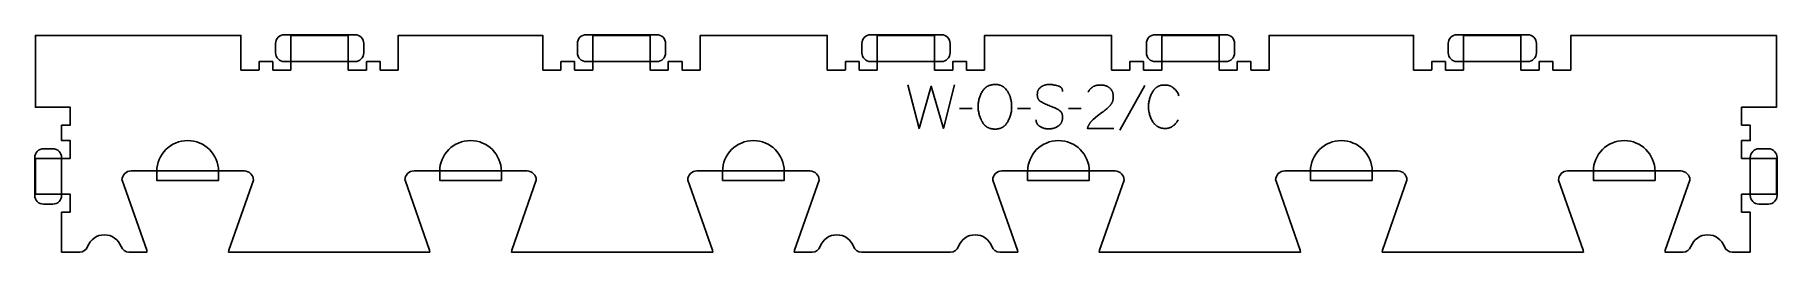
# Model space of a CAD drawing. Extents: x -600 to 600, y -80 to 70.
import ezdxf

# ---------------------------------------------------------------- set-up
doc = ezdxf.new("R2010")
doc.units = 0
for name, color, linetype in [('1_ANYTOOL_1MMDEEP_LABELS_S', 2, 'CONTINUOUS'), ('4_ANYTOOL_CUTTHROUGH_OUTSI', 5, 'CONTINUOUS'), ('5_ANYTOOL_HALF_MILL_9MM_IN', 3, 'CONTINUOUS')]:
    doc.layers.add(name, color=color, linetype=linetype)

msp = doc.modelspace()

# ---------------------------------------------------------------- linework, layer by layer
at = {"layer": '1_ANYTOOL_1MMDEEP_LABELS_S'}
for p, q in [((164.5, 34.8), (147.3, 4)), ((45.6, 19.1), (36.9, 19.1)), ((85.7, 19.1), (76.9, 19.1)), ((120.7, 19.1), (111.9, 19.1))]:
    msp.add_line(p, q, dxfattribs=at)
for points in [[(1.3, 35.3), (9, 5.3), (17.4, 34.4), (25.9, 5.3), (33.4, 35.3)], [(107.9, 30.7), (107.9, 30.9), (107.9, 30.9), (107.9, 31), (107.9, 31.1), (107.9, 31.2), (107.9, 31.3), (107.9, 31.4), (107.8, 31.5), (107.8, 31.6), (107.8, 31.6), (107.8, 31.7), (107.8, 31.8), (107.8, 31.9), (107.7, 32), (107.7, 32.1), (107.7, 32.1), (107.7, 32.2), (107.6, 32.3), (107.6, 32.4), (107.6, 32.4), (107.5, 32.5), (107.5, 32.6), (107.5, 32.7), (107.4, 32.7), (107.4, 32.8), (107.3, 32.9), (107.3, 32.9), (107.2, 33), (107.2, 33.1), (107.1, 33.1), (107.1, 33.2), (107, 33.2), (107, 33.3), (106.9, 33.4), (106.9, 33.4), (106.8, 33.5), (106.8, 33.5), (106.7, 33.6), (106.6, 33.6), (106.6, 33.7), (106.5, 33.8), (106.4, 33.8), (106.4, 33.9), (106.3, 33.9), (106.2, 34), (106.1, 34), (106.1, 34), (106, 34.1), (105.9, 34.1), (105.8, 34.2), (105.7, 34.2), (105.6, 34.3), (105.4, 34.4), (105.2, 34.5), (105, 34.5), (104.8, 34.6), (104.6, 34.7), (103.8, 34.9), (103, 35.1), (102.2, 35.2), (101.5, 35.4), (101.1, 35.4), (100.7, 35.5), (100.3, 35.5), (100, 35.5), (99.6, 35.6), (99.2, 35.6), (98.9, 35.6), (98.5, 35.6), (98.3, 35.6), (98.1, 35.6), (97.9, 35.6), (97.8, 35.6), (97.6, 35.5), (97.4, 35.5), (97.2, 35.5), (97, 35.5), (96.8, 35.4), (96.6, 35.4), (96.5, 35.4), (96.3, 35.3), (96.1, 35.3), (95.9, 35.2), (95.7, 35.2), (95.6, 35.1), (95.4, 35.1), (95.2, 35), (95, 34.9), (94.9, 34.9), (94.7, 34.8), (94.5, 34.7), (94.4, 34.6), (94.2, 34.6), (94, 34.5), (93.9, 34.4), (93.7, 34.3), (93.5, 34.2), (93.4, 34.1), (93.2, 34), (93.1, 33.9), (92.9, 33.8), (92.8, 33.6), (92.6, 33.5), (92.5, 33.4), (92.3, 33.3), (92.2, 33.1), (92.1, 33), (91.9, 32.9), (91.8, 32.8), (91.7, 32.6), (91.6, 32.5), (91.5, 32.3), (91.4, 32.2), (91.3, 32), (91.2, 31.9), (91.1, 31.7), (91, 31.6), (91, 31.4), (90.9, 31.2), (90.8, 31.1), (90.8, 30.9), (90.7, 30.7), (90.7, 30.5), (90.6, 30.3), (90.6, 30.2), (90.5, 30), (90.5, 29.8), (90.5, 29.6), (90.5, 29.4), (90.5, 29.2), (90.4, 29), (90.4, 28.8), (90.4, 28.6), (90.4, 28.3), (90.4, 28.1), (90.5, 27.9), (90.5, 27.7), (90.5, 27.5), (90.5, 27.3), (90.6, 27.1), (90.6, 26.9), (90.7, 26.8), (90.7, 26.6), (90.8, 26.4), (90.8, 26.2), (90.9, 26.1), (90.9, 26.1), (90.9, 26), (91, 25.9), (91, 25.8), (91, 25.7), (91.1, 25.6), (91.1, 25.6), (91.2, 25.5), (91.2, 25.4), (91.3, 25.3), (91.3, 25.3), (91.4, 25.2), (91.4, 25.1), (91.5, 25), (91.5, 25), (91.6, 24.9), (91.6, 24.8), (91.7, 24.8), (91.8, 24.7), (91.8, 24.6), (91.9, 24.5), (92, 24.5), (92, 24.4), (92.2, 24.3), (92.3, 24.2), (92.4, 24), (92.6, 23.9), (92.8, 23.8), (92.9, 23.7), (93.1, 23.6), (93.3, 23.5), (94, 23.1), (94.7, 22.7), (95.5, 22.4), (96.2, 22), (97, 21.7), (97.8, 21.3), (98.6, 21), (99.4, 20.7), (100.3, 20.4), (101.1, 20), (101.8, 19.7), (102.6, 19.4), (103.4, 19), (104.1, 18.6), (104.8, 18.2), (105.5, 17.8), (105.6, 17.7), (105.8, 17.5), (106, 17.4), (106, 17.4), (106.1, 17.3), (106.2, 17.2), (106.2, 17.2), (106.3, 17.1), (106.4, 17.1), (106.4, 17), (106.5, 16.9), (106.6, 16.9), (106.6, 16.8), (106.7, 16.7), (106.8, 16.6), (106.8, 16.6), (106.9, 16.5), (106.9, 16.4), (107, 16.3), (107, 16.3), (107.1, 16.2), (107.1, 16.1), (107.2, 16), (107.2, 16), (107.3, 15.9), (107.3, 15.8), (107.3, 15.7), (107.4, 15.6), (107.4, 15.5), (107.5, 15.5), (107.5, 15.4), (107.5, 15.3), (107.6, 15.2), (107.6, 15.1), (107.6, 15), (107.6, 14.9), (107.7, 14.8), (107.7, 14.6), (107.8, 14.5), (107.8, 14.3), (107.8, 14.1), (107.9, 13.9), (107.9, 13.6), (107.9, 13.4), (107.9, 13.2), (107.9, 13), (107.9, 12.8), (107.9, 12.6), (107.9, 12.3), (107.9, 12.1), (107.8, 11.9), (107.8, 11.6), (107.8, 11.4), (107.7, 11.2), (107.7, 11), (107.6, 10.8), (107.6, 10.6), (107.5, 10.4), (107.4, 10.2), (107.4, 10), (107.3, 9.8), (107.2, 9.6), (107.1, 9.4), (107, 9.2), (106.9, 9.1), (106.8, 8.9), (106.7, 8.7), (106.6, 8.6), (106.5, 8.4), (106.4, 8.2), (106.2, 8.1), (106.1, 7.9), (106, 7.8), (105.8, 7.6), (105.7, 7.5), (105.5, 7.4), (105.4, 7.2), (105.2, 7.1), (105, 7), (104.9, 6.9), (104.7, 6.8), (104.3, 6.5), (104, 6.3), (103.6, 6.1), (103.2, 6), (102.9, 5.8), (102.5, 5.6), (102.1, 5.5), (101.9, 5.4), (101.7, 5.4), (101.5, 5.3), (101.3, 5.3), (101.1, 5.2), (100.9, 5.2), (100.7, 5.1), (100.5, 5.1), (100.1, 5), (99.7, 5), (99.3, 4.9), (98.9, 4.9), (98.5, 4.9), (98.1, 4.9), (97.7, 4.9), (97.3, 4.9), (96.9, 5), (96.5, 5), (96.1, 5.1), (95.7, 5.2), (95.3, 5.3), (94.9, 5.4), (94.6, 5.5), (94.2, 5.6), (93.8, 5.8), (93.5, 5.9), (93.1, 6.1), (92.8, 6.3), (92.4, 6.5), (92.3, 6.6), (92.1, 6.7), (92, 6.8), (91.8, 6.9), (91.7, 7), (91.5, 7.1), (91.4, 7.2), (91.2, 7.3), (91.1, 7.5), (91, 7.6), (90.9, 7.7), (90.8, 7.9), (90.7, 7.9), (90.7, 8), (90.6, 8.1), (90.6, 8.1), (90.5, 8.2), (90.5, 8.3), (90.4, 8.3), (90.4, 8.4), (90.3, 8.5), (90.3, 8.6), (90.3, 8.6), (90.2, 8.7), (90.2, 8.8), (90.2, 8.9), (90.1, 8.9), (90.1, 9), (90.1, 9.1), (90, 9.2), (90, 9.3), (90, 9.3), (89.9, 9.5), (89.9, 9.7), (89.8, 9.8), (89.8, 10), (89.8, 10.2), (89.7, 10.4), (89.7, 10.6), (89.7, 10.7), (89.7, 10.9), (89.7, 11.1)], [(143.3, 5.3), (125, 5.3), (125.2, 5.8), (125.3, 6.2), (125.4, 6.5), (125.5, 6.7), (125.6, 6.9), (125.7, 7.1), (125.8, 7.3), (125.9, 7.5), (126, 7.7), (126.1, 7.9), (126.2, 8.1), (126.3, 8.3), (126.5, 8.5), (126.6, 8.7), (126.7, 8.9), (126.8, 9.1), (127, 9.3), (127.1, 9.5), (127.3, 9.6), (127.4, 9.8), (127.5, 10), (127.7, 10.2), (127.9, 10.3), (128, 10.5), (128.2, 10.7), (128.3, 10.8), (128.5, 11), (128.7, 11.2), (128.9, 11.3), (129, 11.5), (132, 13.9), (135, 16.2), (135.8, 16.7), (136.5, 17.3), (137.3, 17.9), (137.9, 18.5), (138.6, 19.1), (139.3, 19.7), (139.9, 20.3), (140.5, 20.9), (140.6, 21), (140.8, 21.2), (140.9, 21.4), (141, 21.5), (141.2, 21.7), (141.3, 21.9), (141.4, 22), (141.5, 22.2), (141.6, 22.4), (141.7, 22.6), (141.8, 22.7), (141.9, 22.9), (142, 23.1), (142.1, 23.3), (142.2, 23.5), (142.3, 23.7), (142.3, 23.9), (142.4, 24.1), (142.5, 24.3), (142.5, 24.5), (142.6, 24.7), (142.6, 24.9), (142.7, 25.1), (142.7, 25.3), (142.7, 25.5), (142.8, 25.7), (142.8, 25.9), (142.8, 26.1), (142.8, 26.3), (142.8, 26.6), (142.8, 26.8), (142.8, 27), (142.8, 27.3), (142.8, 27.5), (142.8, 27.8), (142.8, 28), (142.8, 28.2), (142.8, 28.5), (142.7, 28.7), (142.7, 28.9), (142.6, 29.1), (142.6, 29.4), (142.5, 29.6), (142.5, 29.8), (142.4, 30), (142.4, 30.2), (142.3, 30.4), (142.2, 30.6), (142.1, 30.8), (142, 30.9), (142, 31.1), (141.9, 31.3), (141.8, 31.5), (141.6, 31.6), (141.5, 31.8), (141.4, 32), (141.3, 32.1), (141.2, 32.3), (141, 32.4), (140.9, 32.6), (140.8, 32.7), (140.6, 32.9), (140.5, 33), (140.3, 33.2), (140.2, 33.3), (140, 33.4), (139.8, 33.5), (139.7, 33.6), (139.5, 33.8), (139.3, 33.9), (139.1, 34), (139, 34.1), (138.8, 34.2), (138.6, 34.3), (138.4, 34.3), (138.2, 34.4), (138, 34.5), (137.8, 34.6), (137.7, 34.7), (137.5, 34.7), (137.3, 34.8), (137, 34.8), (136.8, 34.9), (136.6, 35), (136.4, 35), (136.2, 35), (136, 35.1), (135.8, 35.1), (135.6, 35.2), (135.3, 35.2), (135.1, 35.2), (134.9, 35.2), (134.6, 35.2), (134.4, 35.2), (133.9, 35.3), (133.6, 35.2), (133.2, 35.2), (132.8, 35.2), (132.5, 35.2), (132.2, 35.1), (131.8, 35.1), (131.5, 35), (131.2, 34.9), (130.9, 34.8), (130.7, 34.8), (130.6, 34.8), (130.4, 34.7), (130.3, 34.6), (130.1, 34.6), (130, 34.5), (129.8, 34.5), (129.7, 34.4), (129.5, 34.3), (129.4, 34.3), (129.3, 34.2), (129.1, 34.1), (129, 34.1), (128.8, 34), (128.7, 33.9), (128.6, 33.8), (128.5, 33.7), (128.3, 33.6), (128.2, 33.5), (128.1, 33.5), (128, 33.4), (127.8, 33.3), (127.7, 33.2), (127.6, 33.1), (127.5, 32.9), (127.4, 32.8), (127.3, 32.7), (127.2, 32.6), (127, 32.5), (126.9, 32.4), (126.8, 32.3), (126.7, 32.1), (126.5, 31.9), (126.3, 31.6), (126.1, 31.3), (126, 31.1), (125.8, 30.8), (125.6, 30.5), (125.4, 30.2)]]:
    msp.add_lwpolyline(points, dxfattribs=at)
msp.add_lwpolyline([(61.7, 35.6), (62.1, 35.6), (62.5, 35.6), (62.8, 35.5), (63, 35.5), (63.2, 35.5), (63.3, 35.5), (63.5, 35.4), (63.7, 35.4), (63.8, 35.4), (64, 35.3), (64.2, 35.3), (64.3, 35.3), (64.5, 35.2), (64.6, 35.2), (64.8, 35.1), (65, 35.1), (65.1, 35), (65.3, 34.9), (65.4, 34.9), (65.6, 34.8), (65.7, 34.7), (65.9, 34.7), (66, 34.6), (66.1, 34.5), (66.3, 34.4), (66.4, 34.4), (66.5, 34.3), (66.7, 34.2), (67.1, 33.9), (67.3, 33.7), (67.6, 33.5), (67.8, 33.3), (68.1, 33.1), (68.3, 32.9), (68.5, 32.7), (68.7, 32.4), (68.9, 32.2), (69.1, 32), (69.3, 31.7), (69.5, 31.4), (69.7, 31.2), (69.9, 30.9), (70.1, 30.6), (70.4, 30.1), (70.6, 29.8), (70.7, 29.5), (70.9, 29.2), (71, 28.9), (71.2, 28.6), (71.3, 28.3), (71.4, 28), (71.5, 27.7), (71.7, 27.3), (71.8, 27), (71.9, 26.7), (72, 26.4), (72.1, 26), (72.1, 25.7), (72.4, 24.7), (72.5, 24), (72.6, 23.3), (72.7, 22.7), (72.8, 22), (72.8, 21.4), (72.8, 20.7), (72.9, 20.1), (72.8, 19.4), (72.8, 18.8), (72.8, 18.2), (72.7, 17.5), (72.6, 16.9), (72.5, 16.3), (72.3, 15.6), (72.2, 15), (72, 14.3), (71.8, 13.7), (71.5, 13.1), (71.3, 12.4), (71, 11.8), (70.7, 11.2), (70.4, 10.5), (70.1, 9.9), (69.9, 9.6), (69.7, 9.3), (69.5, 9), (69.3, 8.7), (69.1, 8.4), (68.9, 8.1), (68.7, 7.9), (68.5, 7.6), (68.4, 7.5), (68.3, 7.4), (68.2, 7.3), (68, 7.2), (67.9, 7.1), (67.8, 7), (67.7, 6.9), (67.6, 6.8), (67.4, 6.7), (67.3, 6.6), (67.2, 6.5), (67.1, 6.4), (66.9, 6.3), (66.8, 6.2), (66.7, 6.1), (66.5, 6.1), (66.4, 6), (66.2, 5.9), (66.1, 5.8), (66, 5.8), (65.8, 5.7), (65.7, 5.6), (65.5, 5.6), (65.4, 5.5), (65.2, 5.4), (65.1, 5.4), (64.9, 5.3), (64.8, 5.3), (64.5, 5.2), (64.1, 5.1), (63.8, 5), (63.5, 5), (63.2, 4.9), (62.8, 4.9), (62.5, 4.8), (62.1, 4.8), (61.7, 4.8), (61.4, 4.8), (61, 4.8), (60.6, 4.8), (60.2, 4.8), (59.9, 4.9), (59.5, 4.9), (59.2, 5), (58.8, 5), (58.5, 5.1), (58.2, 5.2), (57.8, 5.3), (57.7, 5.3), (57.5, 5.4), (57.4, 5.4), (57.2, 5.5), (57.1, 5.6), (56.9, 5.6), (56.8, 5.7), (56.6, 5.8), (56.5, 5.8), (56.3, 5.9), (56.2, 6), (56, 6.1), (55.9, 6.2), (55.8, 6.2), (55.6, 6.3), (55.5, 6.4), (55.4, 6.5), (55.2, 6.6), (55.1, 6.7), (55, 6.8), (54.9, 6.9), (54.7, 7), (54.6, 7.1), (54.5, 7.2), (54.4, 7.3), (54.2, 7.5), (54.1, 7.6), (54, 7.7), (53.9, 7.8), (53.8, 7.9), (53.6, 8.2), (53.4, 8.5), (53.2, 8.7), (53, 9), (52.8, 9.3), (52.6, 9.6), (52.4, 10), (52.1, 10.6), (51.8, 11.3), (51.5, 11.9), (51.2, 12.6), (51, 13.2), (50.7, 13.9), (50.5, 14.5), (50.4, 15.2), (50.2, 15.8), (50.1, 16.5), (49.9, 17.1), (49.8, 17.8), (49.8, 18.4), (49.7, 19.1), (49.7, 19.7), (49.7, 20.4), (49.7, 21.1), (49.7, 21.8), (49.8, 22.4), (49.9, 23.1), (50, 23.8), (50.1, 24.4), (50.2, 25.1), (50.4, 25.8), (50.6, 26.4), (50.8, 27), (51, 27.7), (51.3, 28.3), (51.6, 28.9), (51.9, 29.5), (52.2, 30.1), (52.5, 30.8), (52.7, 31), (52.9, 31.3), (53.1, 31.6), (53.3, 31.9), (53.5, 32.1), (53.8, 32.4), (54, 32.6), (54.2, 32.9), (54.3, 33), (54.4, 33.1), (54.6, 33.2), (54.7, 33.3), (54.8, 33.4), (54.9, 33.5), (55.1, 33.6), (55.2, 33.7), (55.3, 33.8), (55.5, 33.9), (55.6, 34), (55.7, 34.1), (55.9, 34.1), (56, 34.2), (56.2, 34.3), (56.3, 34.4), (56.4, 34.5), (56.6, 34.5), (56.9, 34.7), (57.2, 34.8), (57.5, 34.9), (57.8, 35), (58.1, 35.1), (58.5, 35.2), (58.8, 35.3), (59.1, 35.4), (59.5, 35.4), (59.8, 35.5), (60.2, 35.5), (60.6, 35.6), (60.9, 35.6), (61.3, 35.6)], close=True, dxfattribs=at)
msp.add_lwpolyline([(188.1, 27.8, 0.131103), (184.4, 33.1), (184.2, 33.2), (184.1, 33.4), (183.9, 33.5), (183.7, 33.6), (183.6, 33.7), (183.4, 33.8), (183.2, 33.9), (183.1, 34), (182.9, 34.1), (182.7, 34.2), (182.5, 34.3), (182.4, 34.4), (182.2, 34.5), (182, 34.6), (181.8, 34.6), (181.6, 34.7), (181.4, 34.8), (181.2, 34.8), (181, 34.9), (180.8, 34.9), (180.6, 35), (180.4, 35), (180.2, 35.1), (180, 35.1), (179.8, 35.1), (179.6, 35.2), (179.4, 35.2), (179.2, 35.2), (179, 35.2), (178.7, 35.2), (178.5, 35.2), (178.3, 35.3), (177.9, 35.2), (177.6, 35.2), (177.3, 35.2), (176.9, 35.2), (176.6, 35.1), (176.3, 35.1), (176, 35), (175.7, 35), (175.4, 34.9), (175.1, 34.8), (174.8, 34.7), (174.5, 34.6), (174.2, 34.5), (174.1, 34.4), (174, 34.3), (173.8, 34.3), (173.7, 34.2), (173.6, 34.1), (173.4, 34.1), (173.3, 34), (173.2, 33.9), (173, 33.8), (172.9, 33.8), (172.8, 33.7), (172.7, 33.6), (172.4, 33.4), (172.2, 33.2), (172, 33), (171.7, 32.8), (171.5, 32.6), (171.3, 32.4), (171.1, 32.1), (170.9, 31.9), (170.7, 31.6), (170.5, 31.4), (170.3, 31.1), (170.1, 30.8), (169.9, 30.5), (169.6, 29.9), (169.3, 29.4), (169, 28.8), (168.7, 28.1), (168.5, 27.5), (168.2, 26.9), (168, 26.3), (167.8, 25.6), (167.7, 25), (167.5, 24.3), (167.4, 23.7), (167.3, 23), (167.2, 22.3), (167.2, 21.6), (167.2, 20.9), (167.1, 20.3), (167.2, 19.6), (167.2, 18.9), (167.2, 18.2), (167.3, 17.5), (167.4, 16.8), (167.5, 16.2), (167.7, 15.5), (167.8, 14.9), (168, 14.2), (168.2, 13.6), (168.5, 13), (168.7, 12.3), (169, 11.7), (169.3, 11.1), (169.6, 10.5), (170, 9.9), (170.2, 9.6), (170.3, 9.4), (170.5, 9.1), (170.7, 8.8), (170.9, 8.6), (171.2, 8.3), (171.4, 8.1), (171.6, 7.9), (171.8, 7.7), (172.1, 7.5), (172.3, 7.3), (172.5, 7.1), (172.7, 7), (172.8, 6.9), (172.9, 6.8), (173, 6.7), (173.2, 6.6), (173.3, 6.6), (173.4, 6.5), (173.6, 6.4), (173.8, 6.3), (174.1, 6.1), (174.4, 6), (174.7, 5.9), (175, 5.8), (175.3, 5.7), (175.6, 5.6), (175.9, 5.5), (176.2, 5.5), (176.6, 5.4), (176.9, 5.4), (177.2, 5.3), (177.6, 5.3), (177.9, 5.3), (178.3, 5.3), (178.6, 5.3), (179, 5.3), (179.4, 5.3), (179.6, 5.3), (179.8, 5.3), (179.9, 5.3), (180.1, 5.4), (180.3, 5.4), (180.5, 5.4), (180.6, 5.4), (180.8, 5.5), (181, 5.5), (181.1, 5.6), (181.3, 5.6), (181.5, 5.7), (181.6, 5.7), (181.8, 5.8), (182, 5.8), (182.1, 5.9), (182.3, 6), (182.4, 6), (182.6, 6.1), (182.7, 6.2), (182.9, 6.2), (183, 6.3), (183.2, 6.4), (183.3, 6.5), (183.4, 6.6), (183.6, 6.7), (183.7, 6.8), (183.9, 6.9), (184.1, 7.1), (184.4, 7.3), (184.6, 7.5), (184.9, 7.8), (185.1, 8), (185.4, 8.2), (185.6, 8.5), (185.8, 8.7), (186.1, 9), (186.3, 9.3), (186.5, 9.6), (186.7, 9.9), (186.9, 10.1), (187.1, 10.5), (187.3, 10.8), (187.5, 11.1)], format="xyb", dxfattribs=at)
at = {"layer": '4_ANYTOOL_CUTTHROUGH_OUTSI'}
msp.add_lwpolyline([(30.7, -80.1), (-30.7, -80.1, -0.317837), (-36.1, -76.3, 0.707107), (-59.2, -76.3, -0.317837), (-64.6, -80.1), (-77, -80.1), (-76.8, -78.8), (-59.9, -30.5), (-59.9, -30.4, 0.414214), (-66.1, -24.1), (-144.1, -24.1, 0.414214), (-150.4, -30.4), (-150.3, -30.5), (-133.4, -78.8), (-133.2, -80.1), (-271.9, -80.1), (-271.7, -78.8), (-254.8, -30.5), (-254.8, -30.4, 0.414214), (-261, -24.1), (-339, -24.1, 0.414214), (-345.3, -30.4), (-345.2, -30.5), (-328.3, -78.8), (-328.1, -80.1), (-466.8, -80.1), (-466.6, -78.8), (-449.7, -30.5), (-449.7, -30.4, 0.414214), (-455.9, -24.1), (-533.9, -24.1, 0.414214), (-540.2, -30.4), (-540.1, -30.5), (-523.2, -78.8), (-523, -80.1), (-535.4, -80.1, -0.317837), (-540.8, -76.3, 0.707107), (-563.9, -76.3, -0.317837), (-569.3, -80.1), (-581.8, -80.1), (-581.8, -52.6), (-576, -52.6, 0.414214), (-575.8, -52.4), (-575.8, -40.4, 0.414214), (-576, -40.1), (-599.8, -40.1), (-599.8, -15.6), (-576, -15.6, 0.414214), (-575.8, -15.4), (-575.8, -3.4, 0.414214), (-576, -3.1), (-581.8, -3.1), (-581.8, 7.4), (-576, 7.4, 0.414214), (-575.8, 7.6), (-575.8, 19.6, 0.414214), (-576, 19.9), (-599.8, 19.9), (-599.8, 69.4), (-458.3, 69.4), (-458.3, 45.6, 0.414214), (-458, 45.4), (-446, 45.4, 0.414214), (-445.8, 45.6), (-445.8, 51.4), (-436.3, 51.4), (-436.3, 45.6, 0.414214), (-436, 45.4), (-424, 45.4, 0.414214), (-423.8, 45.6), (-423.8, 69.4), (-384.3, 69.4), (-384.3, 45.6, 0.414214), (-384, 45.4), (-372, 45.4, 0.414214), (-371.8, 45.6), (-371.8, 51.4), (-362.3, 51.4), (-362.3, 45.6, 0.414214), (-362, 45.4), (-350, 45.4, 0.414214), (-349.8, 45.6), (-349.8, 69.4), (-250.3, 69.4), (-250.3, 45.6, 0.414214), (-250, 45.4), (-238, 45.4, 0.414214), (-237.8, 45.6), (-237.8, 51.4), (-228.3, 51.4), (-228.3, 45.6, 0.414214), (-228, 45.4), (-216, 45.4, 0.414214), (-215.8, 45.6), (-215.8, 69.4), (-176.3, 69.4), (-176.3, 45.6, 0.414214), (-176, 45.4), (-164, 45.4, 0.414214), (-163.8, 45.6), (-163.8, 51.4), (-154.3, 51.4), (-154.3, 45.6, 0.414214), (-154, 45.4), (-142, 45.4, 0.414214), (-141.8, 45.6), (-141.8, 69.4), (-54.3, 69.4), (-54.3, 45.6, 0.414214), (-54, 45.4), (-42, 45.4, 0.414214), (-41.8, 45.6), (-41.8, 51.4), (-32.3, 51.4), (-32.3, 45.6, 0.414214), (-32, 45.4), (-20, 45.4, 0.414214), (-19.8, 45.6), (-19.8, 69.4), (19.7, 69.4), (19.7, 45.6, 0.414214), (20, 45.4), (32, 45.4, 0.414214), (32.2, 45.6), (32.2, 51.4), (41.7, 51.4), (41.7, 45.6, 0.414214), (42, 45.4), (54, 45.4, 0.414214), (54.2, 45.6), (54.2, 69.4), (141.7, 69.4), (141.7, 45.6, 0.414214), (142, 45.4), (154, 45.4, 0.414214), (154.2, 45.6), (154.2, 51.4), (163.7, 51.4), (163.7, 45.6, 0.414214), (164, 45.4), (176, 45.4, 0.414214), (176.2, 45.6), (176.2, 69.4), (215.7, 69.4), (215.7, 45.6, 0.414214), (216, 45.4), (228, 45.4, 0.414214), (228.2, 45.6), (228.2, 51.4), (237.7, 51.4), (237.7, 45.6, 0.414214), (238, 45.4), (250, 45.4, 0.414214), (250.2, 45.6), (250.2, 69.4), (349.7, 69.4), (349.7, 45.6, 0.414214), (350, 45.4), (362, 45.4, 0.414214), (362.2, 45.6), (362.2, 51.4), (371.7, 51.4), (371.7, 45.6, 0.414214), (372, 45.4), (384, 45.4, 0.414214), (384.2, 45.6), (384.2, 69.4), (423.7, 69.4), (423.7, 45.6, 0.414214), (424, 45.4), (436, 45.4, 0.414214), (436.2, 45.6), (436.2, 51.4), (445.7, 51.4), (445.7, 45.6, 0.414214), (446, 45.4), (458, 45.4, 0.414214), (458.2, 45.6), (458.2, 69.4), (599.7, 69.4), (599.7, 19.9), (576, 19.9, 0.414214), (575.7, 19.6), (575.7, 7.6, 0.414214), (576, 7.4), (581.7, 7.4), (581.7, -3.1), (576, -3.1, 0.414214), (575.7, -3.4), (575.7, -15.4, 0.414214), (576, -15.6), (599.7, -15.6), (599.7, -40.1), (576, -40.1, 0.414214), (575.7, -40.4), (575.7, -52.4, 0.414214), (576, -52.6), (581.7, -52.6), (581.7, -80.1), (569.3, -80.1, -0.317837), (563.9, -76.3, 0.707107), (540.8, -76.3, -0.317837), (535.4, -80.1), (523, -80.1), (523.2, -78.8), (540.1, -30.5), (540.1, -30.4, 0.414214), (533.9, -24.1), (455.9, -24.1, 0.414214), (449.6, -30.4), (449.7, -30.5), (466.6, -78.8), (466.8, -80.1), (328.1, -80.1), (328.3, -78.8), (345.2, -30.5), (345.2, -30.4, 0.414214), (339, -24.1), (261, -24.1, 0.414214), (254.7, -30.4), (254.8, -30.5), (271.7, -78.8), (271.9, -80.1), (133.2, -80.1), (133.4, -78.8), (150.3, -30.5), (150.3, -30.4, 0.414214), (144.1, -24.1), (66.1, -24.1, 0.414214), (59.8, -30.4), (59.9, -30.5), (76.8, -78.8), (77, -80.1), (64.6, -80.1, -0.317837), (59.2, -76.3, 0.707107), (36.1, -76.3, -0.317837)], format="xyb", close=True, dxfattribs=at)
at = {"layer": '5_ANYTOOL_HALF_MILL_9MM_IN'}
for points in [[(-428.4, 69.9, 0.414214), (-434.4, 63.9), (-434.4, 57.4, 0.414214), (-428.4, 51.4), (-379.6, 51.4, 0.414214), (-373.6, 57.4), (-373.6, 63.9, 0.414214), (-379.6, 69.9)], [(-220.4, 69.9, 0.414214), (-226.4, 63.9), (-226.4, 57.4, 0.414214), (-220.4, 51.4), (-171.6, 51.4, 0.414214), (-165.6, 57.4), (-165.6, 63.9, 0.414214), (-171.6, 69.9)], [(-24.4, 69.9, 0.414214), (-30.4, 63.9), (-30.4, 57.4, 0.414214), (-24.4, 51.4), (24.4, 51.4, 0.414214), (30.4, 57.4), (30.4, 63.9, 0.414214), (24.4, 69.9)], [(171.6, 69.9, 0.414214), (165.6, 63.9), (165.6, 57.4, 0.414214), (171.6, 51.4), (220.4, 51.4, 0.414214), (226.4, 57.4), (226.4, 63.9, 0.414214), (220.4, 69.9)], [(379.6, 69.9, 0.414214), (373.6, 63.9), (373.6, 57.4, 0.414214), (379.6, 51.4), (428.4, 51.4, 0.414214), (434.4, 57.4), (434.4, 63.9, 0.414214), (428.4, 69.9)], [(-594.3, -8.8, 0.414214), (-600.3, -14.8), (-600.3, -41, 0.414214), (-594.3, -47), (-587.8, -47, 0.414214), (-581.8, -41), (-581.8, -14.8, 0.414214), (-587.8, -8.8)], [(-473.7, -24.4, 1), (-516.2, -24.4), (-516.2, -30.6), (-473.7, -30.6)], [(-278.8, -24.4, 1), (-321.3, -24.4), (-321.3, -30.6), (-278.8, -30.6)], [(-83.9, -24.4, 1), (-126.4, -24.4), (-126.4, -30.6), (-83.9, -30.6)], [(126.3, -24.4, 1), (83.8, -24.4), (83.8, -30.6), (126.3, -30.6)], [(321.2, -24.4, 1), (278.7, -24.4), (278.7, -30.6), (321.2, -30.6)], [(516.1, -24.4, 1), (473.6, -24.4), (473.6, -30.6), (516.1, -30.6)], [(587.7, -8.8, 0.414214), (581.7, -14.8), (581.7, -41, 0.414214), (587.7, -47), (594.2, -47, 0.414214), (600.2, -41), (600.2, -14.8, 0.414214), (594.2, -8.8)]]:
    msp.add_lwpolyline(points, format="xyb", close=True, dxfattribs=at)

doc.saveas('drawing.dxf')
